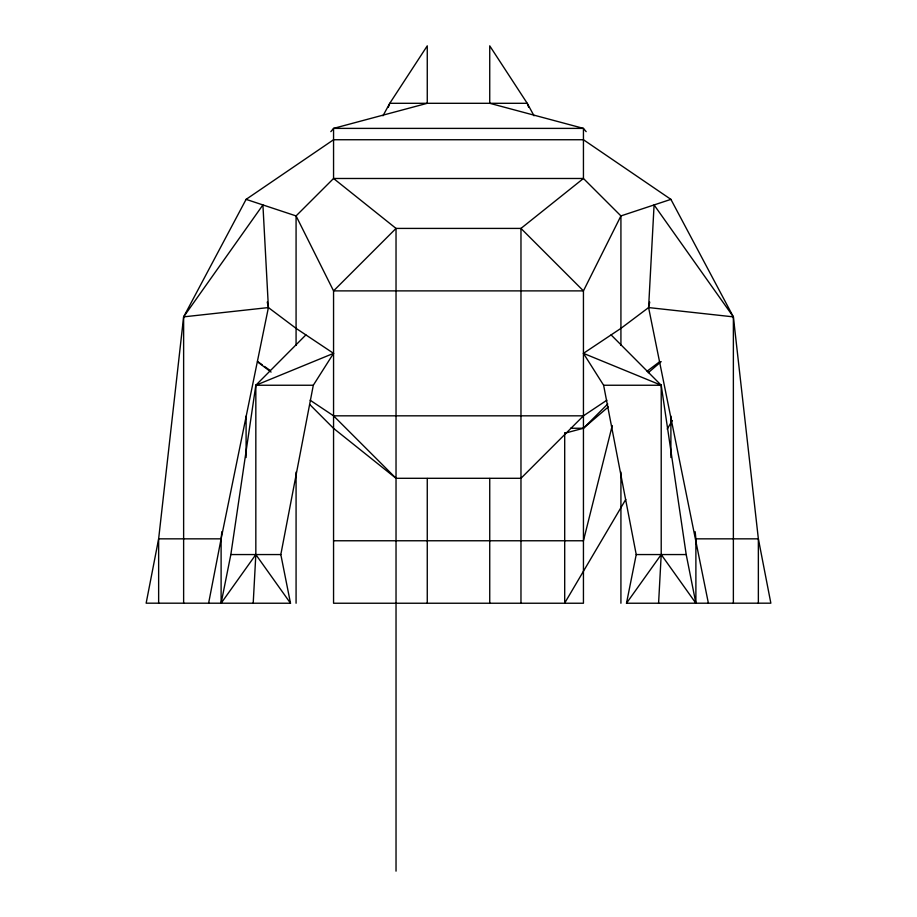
<?xml version="1.0" encoding="UTF-8"?>
<svg xmlns="http://www.w3.org/2000/svg" width="917" height="917" viewBox="0 0 917 917"><rect width="100%" height="100%" fill="white"/><g stroke="black" fill="none" stroke-linecap="round" stroke-linejoin="round"><path stroke-width="1.38" d="M253.207 603.237L255.832 554.556L255.832 385.243L305.888 334.911M708.383 603.18L648.594 307.573L654.085 204.938L733.371 316.869L758.359 538.841L770.853 603.18L626.494 603.237L636.226 554.556L603.615 385.243L583.441 353.354L620.924 328.366L648.594 307.573L649.729 302.071M658.589 603.237L661.214 554.556L661.214 385.243L611.112 334.911M208.618 603.18L221.112 538.841L221.834 531.711M733.371 603.18L733.371 316.869L670.9 199.367L583.441 139.739L333.559 139.739L246.1 199.367L183.629 316.869L158.641 538.841L146.147 603.18L290.506 603.237L280.82 554.556L313.305 385.243L333.559 353.354L296.076 328.366L268.406 307.573L267.26 302.037M290.506 603.237L255.832 554.556L221.112 603.237L230.843 554.556L255.832 385.243L333.559 353.354M221.112 603.18L221.112 538.841L268.406 307.573L262.915 204.938L183.629 316.869L183.629 603.18M612.247 425.545L583.441 540.766L333.559 540.766M388.338 107.266L389.782 103.3L427.265 45.85L427.265 103.3L333.559 128.391L330.842 131.658M382.962 115.794L389.782 103.3L527.218 103.3L534.038 115.794M625.772 499.433L564.7 603.054L564.7 432.629M667.209 429.122L672.299 420.49M626.494 603.237L661.214 554.556L695.888 603.237L695.888 538.841L695.166 531.711M606.871 400.202L583.441 415.825L520.971 478.296L396.029 478.296L333.559 428.365L309.889 404.661M607.753 403.984L583.441 428.25L565.525 433.042M608.28 406.965L583.441 428.25L570.569 428.262M648.227 372.726L661.18 361.619M647.047 371.213L659.541 361.825M670.9 199.367L620.924 215.919L583.441 290.884L583.441 603.237L333.559 603.237L333.559 290.884L296.076 215.919L246.1 199.367M183.629 316.869L268.406 307.573M255.832 385.243L313.305 385.243M603.615 385.243L661.214 385.243L686.203 554.556L695.888 603.237M310.129 400.202L333.559 415.825L583.441 415.825M221.112 538.841L158.641 538.841L158.641 603.18M695.888 538.841L758.359 538.841L758.359 603.18M230.843 554.556L280.82 554.556M636.226 554.556L686.203 554.556M648.594 307.573L733.371 316.869M583.441 353.354L661.214 385.243M257.608 361.516L262.205 364.794M264.509 366.445L270.263 370.548M257.459 361.825L271.088 372.061M333.559 415.825L396.029 478.296M586.158 131.658L583.441 128.391L489.735 103.3L489.735 45.85L527.218 103.3L528.662 107.266M670.9 416.123L670.9 457.526M620.924 345.4L620.924 215.919L583.441 178.483L333.559 178.483L296.076 215.919L296.076 345.4M620.924 472.083L620.924 603.237M520.971 603.237L520.971 228.413L583.441 178.483L583.441 128.391L333.559 128.391L333.559 178.483L396.029 228.413L520.971 228.413L583.441 290.884L333.559 290.884L396.029 228.413L396.029 871.15M489.735 478.479L489.735 603.065M427.265 478.479L427.265 603.065M296.076 472.083L296.076 603.237M246.1 416.123L246.1 457.526"/></g></svg>
